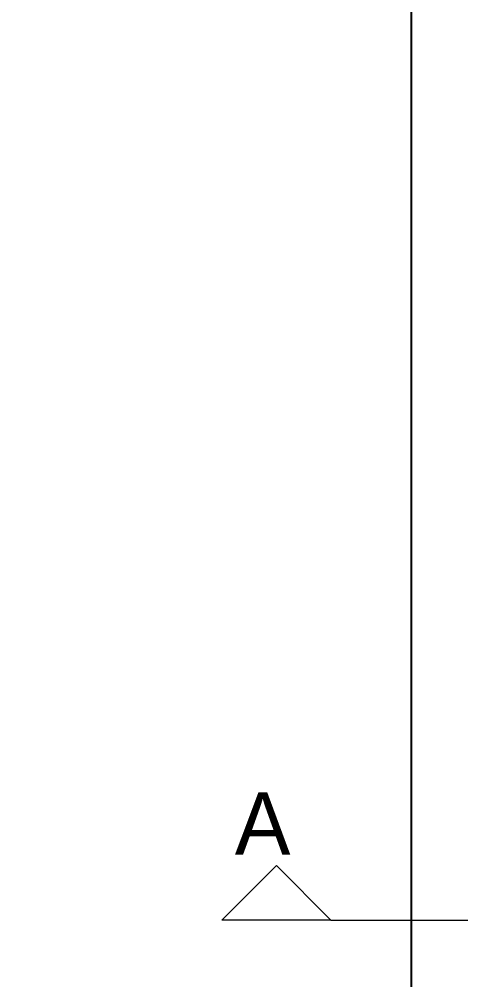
# Model space of a CAD drawing. Header units: metres. Extents: x -12536 to 12621, y -17191 to 9596.
# Drawn here: x -10300 to -10016, y -13791 to -13175 of the extents above; entities that cross this region are included whole.
import ezdxf
from ezdxf.enums import TextEntityAlignment as Align
from ezdxf.lldxf.tags import DXFTag

# ---------------------------------------------------------------- set-up
doc = ezdxf.new("R2010")
doc.units = ezdxf.units.M
doc.header["$MEASUREMENT"] = 0
doc.header["$PDMODE"] = 2
doc.header["$PDSIZE"] = 0.25
for name, color, linetype in [('Calque commun', 7, 'Continuous'), ('Cotations', 7, 'Continuous'), ('Layer100', 7, 'Continuous'), ('Textes', 7, 'Continuous')]:
    doc.layers.add(name, color=color, linetype=linetype)
doc.styles.add('Century Gothic15', font='GOTHIC.TTF', dxfattribs={"height": 0.18})
doc.styles.add('txt', font='txt.shx', dxfattribs={"height": 0.12})
tags = doc.linetypes.add('DASHDOT2', pattern=[0.5, 0.25, -0.125, 0, -0.125]).pattern_tags.tags
tags[10:11] = [DXFTag(74, 4), DXFTag(75, 0), DXFTag(340, '0'), DXFTag(46, 1.0), DXFTag(50, 0.0), DXFTag(44, 0.0), DXFTag(45, 0.0)]
tags[8:9] = [DXFTag(74, 4), DXFTag(75, 0), DXFTag(340, '0'), DXFTag(46, 1.0), DXFTag(50, 0.0), DXFTag(44, 0.0), DXFTag(45, 0.0)]
tags[6:7] = [DXFTag(74, 4), DXFTag(75, 0), DXFTag(340, '0'), DXFTag(46, 1.0), DXFTag(50, 0.0), DXFTag(44, 0.0), DXFTag(45, 0.0)]
tags[4:5] = [DXFTag(74, 4), DXFTag(75, 0), DXFTag(340, '0'), DXFTag(46, 1.0), DXFTag(50, 0.0), DXFTag(44, 0.0), DXFTag(45, 0.0)]
doc.dimstyles.new('DIM4', dxfattribs={"dimtxt": 0.12, "dimasz": 0.1, "dimexe": 0.05, "dimexo": 0, "dimgap": 0, "dimtad": 1, "dimzin": 1, "dimdsep": 46, "dimtxsty": 'txt', "dimblk": 'ORIGIN', "dimcen": 0.09, "dimadec": 0, "dimazin": 0, "dimtfac": 1, "dimtdec": 4, "dimtix": 1, "dimtofl": 0, "dimtmove": 0, "dimatfit": 3, "dimfxl": 0.05, "dimfxlon": 1, "dimfrac": 2, "dimtolj": 1, "dimtzin": 0, "dimarcsym": 2})

# ---------------------------------------------------------------- blocks, each defined once
blk = doc.blocks.new('_ORIGIN')
at = {"color": 0, "linetype": 'ByBlock', "lineweight": -2}
blk.add_line((0, 0), (-1, 0), dxfattribs=at)
blk.add_circle((0, 0), 0.5, dxfattribs=at)
blk = doc.blocks.new('*D2011')
at = {"layer": 'Calque commun', "color": 0, "linetype": 'ByBlock', "lineweight": -2, "transparency": 16777216}
for p, q in [((-10048.11, -13149.93), (-10048.01, -13149.93)), ((-10048.06, -13149.93), (-10048.06, -13150.03)), ((-10048.06, -14049.83), (-10048.06, -13150.03)), ((-10048.11, -14049.93), (-10048.01, -14049.93))]:
    blk.add_line(p, q, dxfattribs=at)
at = {"layer": 'Calque commun', "color": 0, "linetype": 'Continuous', "lineweight": -2, "transparency": 16777216}
blk.add_line((-10048.06, -13149.83), (-10048.06, -13149.73), dxfattribs=at)
at = {"layer": 'Defpoints', "color": 0, "linetype": 'Continuous', "transparency": 16777216}
for p in [(-10143.65, -13149.93), (-10048.06, -13149.93), (-10143.65, -14049.93)]:
    blk.add_point(p, dxfattribs=at)
at = {"layer": 'Calque commun', "color": 0, "linetype": 'Continuous', "lineweight": -2, "transparency": 16777216, "xscale": 0.1000000014901161, "yscale": 0.1000000014901161, "zscale": 0.1000000014901161, "rotation": 270}
for p in [(-10048.06, -13149.93), (-10048.06, -14049.93)]:
    blk.add_blockref('_ORIGIN', p, dxfattribs=at)
at = {"layer": 'Calque commun', "color": 0, "linetype": 'Continuous', "lineweight": 5, "transparency": 16777216, "insert": (-10048.06, -13599.93), "char_height": 0.12, "attachment_point": 8, "rotation": 90, "line_spacing_factor": 0.773441, "style": 'txt'}
blk.add_mtext('\\A1;900.00', dxfattribs=at)
blk = doc.blocks.new('fleche08')
at = {"layer": 'Layer100', "color": 6, "linetype": 'Continuous', "lineweight": 20}
mesh = blk.add_polyface(dxfattribs=at)
corners = [(-0.35, -0.35), (0, 0), (0.35, -0.35)]
mesh.append_faces([[corners[k] for k in face] for face in [(0, 1, 2)]], dxfattribs={"color": 6})

msp = doc.modelspace()

# ---------------------------------------------------------------- linework, layer by layer
at = {"layer": 'Cotations', "color": 1, "linetype": 'DASHDOT2', "lineweight": 20}
msp.add_line((-10099.691, -13752.883), (-7828.949, -13752.883), dxfattribs=at)

# ---------------------------------------------------------------- block references
at = {"layer": 'Calque commun', "color": 0, "linetype": 'ByBlock', "lineweight": -2, "xscale": 100, "yscale": 100, "zscale": 100}
msp.add_blockref('fleche08', (-10134.691, -13717.883), dxfattribs=at)

# ---------------------------------------------------------------- texts
at = {"layer": 'Textes', "color": 5, "linetype": 'ByBlock', "lineweight": -2, "style": 'Century Gothic15'}
msp.add_text('A', height=40, dxfattribs=at).set_placement((-10161.381, -13670.99), align=Align.TOP_LEFT)

# ---------------------------------------------------------------- dimensions: what is measured, and where the dimension line sits
at = {"layer": 'Calque commun', "color": 5, "linetype": 'Continuous', "lineweight": 5}
dim = msp.add_aligned_dim(p1=(-10143.654, -14049.931), p2=(-10143.654, -13149.931), distance=-95.595, dimstyle='DIM4', dxfattribs=at)
dim.commit()
dim.dimension.update_dxf_attribs({"geometry": '*D2011', "text_midpoint": (-10048.119, -13599.931)})

# ---------------------------------------------------------------- meshes
at = {"layer": 'Calque commun', "color": 7, "linetype": 'Continuous', "lineweight": 5}
mesh = msp.add_polyface(dxfattribs=at)
corners = [(-6255.473, -10253.272), (-12255.473, -10253.272), (-12255.473, -14453.272), (-6255.473, -14453.272)]
mesh.append_faces([[corners[k] for k in face] for face in [(0, 1, 2, 3)]], dxfattribs={"color": 7})

doc.saveas('drawing.dxf')
